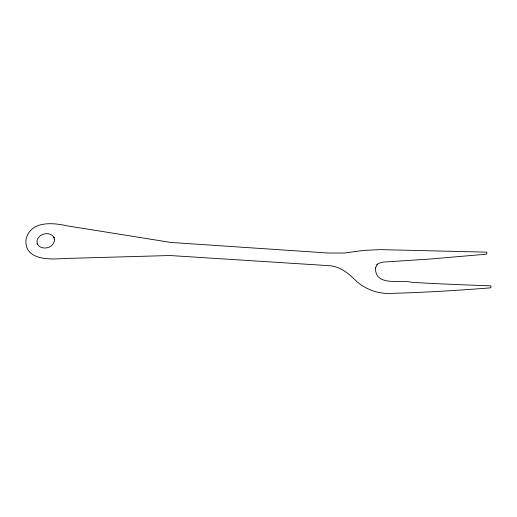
<?xml version="1.0" encoding="UTF-8"?>
<svg xmlns="http://www.w3.org/2000/svg" width="517" height="517" viewBox="0 0 517 517"><rect width="100%" height="100%" fill="white"/><g stroke="black" fill="none" stroke-linecap="round" stroke-linejoin="round"><path stroke-width="0.78" d="M54.479 239.765C54.369 248.238 40.849 251.301 37.172 243.604L37.554 244.47C33.779 235.022 50.104 229.193 54.182 238.027L53.846 237.148L54.479 239.765M375.504 267.896C374.974 286.941 400.268 279.451 411.868 282.308C438.093 283.891 464.356 284.932 490.614 285.823L491.15 286.715L490.452 287.859C457.17 290.483 423.837 292.493 390.464 293.397C377.126 294.024 363.871 288.732 354.449 279.316C347.359 272.22 338.609 265.9 328.185 265.615L170.003 255.521L62.686 258.539C48.449 259.741 23.743 259.741 26.083 239.093C30.658 220.559 52.941 222.568 67.423 225.903L171.049 242.467L328.398 253.033L344.458 253.046L363.367 250.409L380.493 249.627L486.549 252.147L487.008 252.522L486.394 254.19L430.777 258.972L382.334 262.164L378.567 263.502L376.854 264.801L377.5 264.058L375.504 267.896"/></g></svg>
